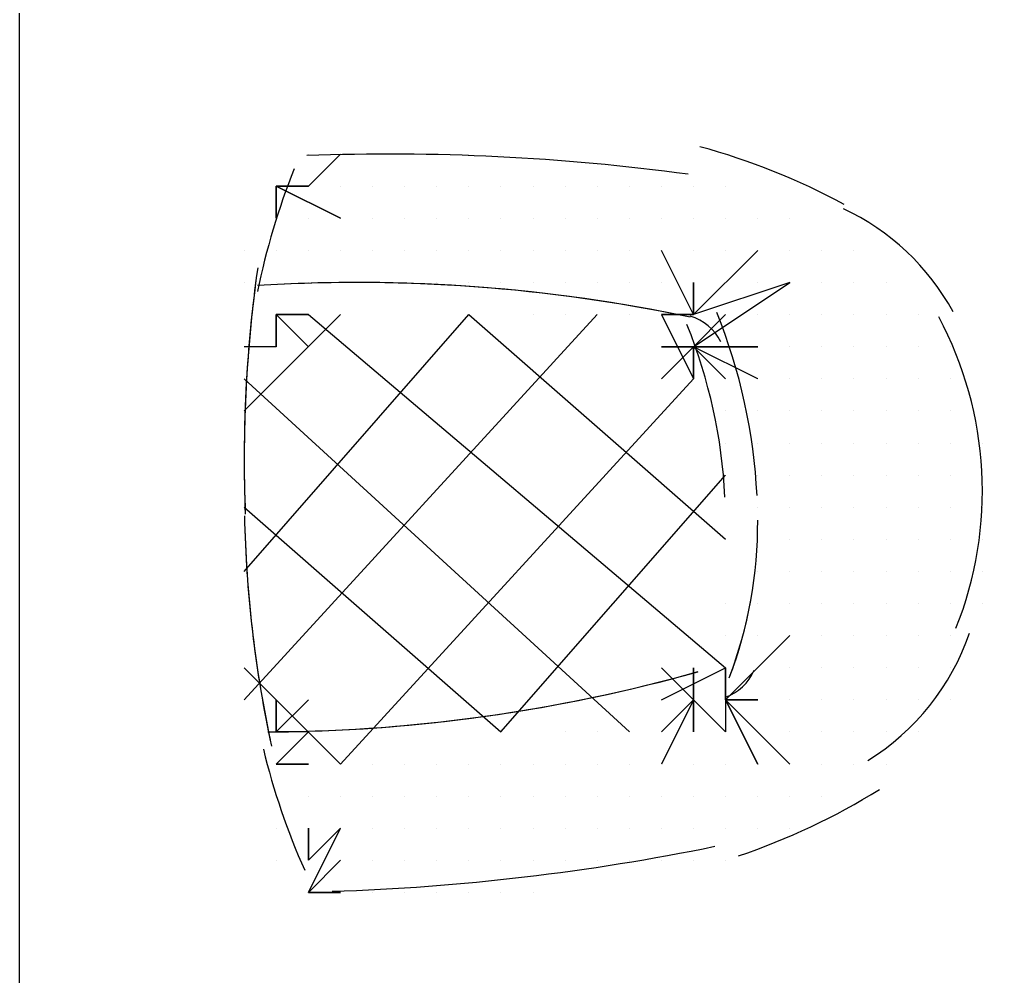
# Model space of a CAD drawing. Header units: millimetres. Extents: x 14 to 406, y 10 to 287.
# Drawn here: x 331.033 to 332.321, y 139.519 to 140.781 of the extents above; entities that cross this region are included whole.
import ezdxf

# ---------------------------------------------------------------- set-up
doc = ezdxf.new("R2010")
doc.units = ezdxf.units.MM
doc.header["$MEASUREMENT"] = 0
doc.layers.get('0').update_dxf_attribs({"linetype": 'CONTINUOUS'})

msp = doc.modelspace()

# ---------------------------------------------------------------- linework, layer by layer
at = {"color": 0, "linetype": 'Continuous', "lineweight": 25, "true_color": 0x000007}
for p, q in [((331.0325, 139.2484), (331.0325, 142.0424)), ((331.4135, 140.6031), (331.4135, 140.6031)), ((331.4135, 140.6031), (331.4135, 140.6031)), ((331.4559, 140.6031), (331.4559, 140.6031)), ((331.4559, 140.6031), (331.4559, 140.6031)), ((331.4982, 140.6031), (331.4982, 140.6031)), ((331.4982, 140.6031), (331.4982, 140.6031)), ((331.5405, 140.6031), (331.5405, 140.6031)), ((331.5405, 140.6031), (331.5405, 140.6031)), ((331.5829, 140.6031), (331.5829, 140.6031)), ((331.5829, 140.6031), (331.5829, 140.6031)), ((331.6252, 140.6031), (331.6252, 140.6031)), ((331.6252, 140.6031), (331.6252, 140.6031)), ((331.6675, 140.6031), (331.6675, 140.6031)), ((331.3712, 140.5608), (331.3712, 140.5608)), ((331.3712, 140.5608), (331.3712, 140.5608)), ((331.3712, 140.5608), (331.3712, 140.5608)), ((331.4135, 140.5608), (331.4135, 140.5608)), ((331.4135, 140.5608), (331.4135, 140.5608)), ((331.4135, 140.5608), (331.4135, 140.5608)), ((331.4135, 140.5608), (331.4135, 140.5608)), ((331.4135, 140.5608), (331.4135, 140.5608)), ((331.4559, 140.5608), (331.4559, 140.5608)), ((331.4559, 140.5608), (331.4559, 140.5608)), ((331.4559, 140.5608), (331.4559, 140.5608)), ((331.4559, 140.5608), (331.4559, 140.5608)), ((331.4559, 140.5608), (331.4559, 140.5608)), ((331.4982, 140.5608), (331.4982, 140.5608)), ((331.4982, 140.5608), (331.4982, 140.5608)), ((331.4982, 140.5608), (331.4982, 140.5608)), ((331.4982, 140.5608), (331.4982, 140.5608)), ((331.5405, 140.5608), (331.5405, 140.5608)), ((331.5405, 140.5608), (331.5405, 140.5608)), ((331.5405, 140.5608), (331.5405, 140.5608)), ((331.5405, 140.5608), (331.5405, 140.5608)), ((331.5829, 140.5608), (331.5829, 140.5608)), ((331.5829, 140.5608), (331.5829, 140.5608)), ((331.5829, 140.5608), (331.5829, 140.5608)), ((331.5829, 140.5608), (331.5829, 140.5608)), ((331.6252, 140.5608), (331.6252, 140.5608)), ((331.6252, 140.5608), (331.6252, 140.5608)), ((331.6252, 140.5608), (331.6252, 140.5608)), ((331.6252, 140.5608), (331.6252, 140.5608)), ((331.6675, 140.5608), (331.6675, 140.5608)), ((331.6675, 140.5608), (331.6675, 140.5608)), ((331.6675, 140.5608), (331.6675, 140.5608)), ((331.6675, 140.5608), (331.6675, 140.5608)), ((331.7099, 140.5608), (331.7099, 140.5608)), ((331.7099, 140.5608), (331.7099, 140.5608)), ((331.7099, 140.5608), (331.7099, 140.5608)), ((331.7099, 140.5608), (331.7099, 140.5608)), ((331.7522, 140.5608), (331.7522, 140.5608)), ((331.7522, 140.5608), (331.7522, 140.5608)), ((331.7522, 140.5608), (331.7522, 140.5608)), ((331.7522, 140.5608), (331.7522, 140.5608)), ((331.7945, 140.5608), (331.7945, 140.5608)), ((331.7945, 140.5608), (331.7945, 140.5608)), ((331.7945, 140.5608), (331.7945, 140.5608)), ((331.7945, 140.5608), (331.7945, 140.5608)), ((331.8369, 140.5608), (331.8369, 140.5608)), ((331.8369, 140.5608), (331.8369, 140.5608)), ((331.8369, 140.5608), (331.8369, 140.5608)), ((331.8369, 140.5608), (331.8369, 140.5608)), ((331.8792, 140.5608), (331.8792, 140.5608)), ((331.8792, 140.5608), (331.8792, 140.5608)), ((331.8792, 140.5608), (331.8792, 140.5608)), ((331.8792, 140.5608), (331.8792, 140.5608)), ((331.9215, 140.5608), (331.9215, 140.5608)), ((331.9215, 140.5608), (331.9215, 140.5608)), ((331.9215, 140.5608), (331.9215, 140.5608)), ((331.9215, 140.5608), (331.9215, 140.5608)), ((331.9639, 140.5608), (331.9639, 140.5608)), ((331.9639, 140.5608), (331.9639, 140.5608)), ((331.3712, 140.5184), (331.3712, 140.5184)), ((331.3712, 140.5184), (331.3712, 140.5184)), ((331.3712, 140.5184), (331.3712, 140.5184)), ((331.3712, 140.5184), (331.3712, 140.5184)), ((331.4135, 140.5184), (331.4135, 140.5184)), ((331.4135, 140.5184), (331.4135, 140.5184)), ((331.4135, 140.5184), (331.4135, 140.5184)), ((331.4135, 140.5184), (331.4135, 140.5184)), ((331.4559, 140.5184), (331.4559, 140.5184)), ((331.4559, 140.5184), (331.4559, 140.5184)), ((331.4559, 140.5184), (331.4559, 140.5184)), ((331.4982, 140.5184), (331.4982, 140.5184)), ((331.4982, 140.5184), (331.4982, 140.5184)), ((331.4982, 140.5184), (331.4982, 140.5184)), ((331.4982, 140.5184), (331.4982, 140.5184)), ((331.5405, 140.5184), (331.5405, 140.5184)), ((331.5405, 140.5184), (331.5405, 140.5184)), ((331.5405, 140.5184), (331.5405, 140.5184)), ((331.5405, 140.5184), (331.5405, 140.5184)), ((331.5829, 140.5184), (331.5829, 140.5184)), ((331.5829, 140.5184), (331.5829, 140.5184)), ((331.5829, 140.5184), (331.5829, 140.5184)), ((331.5829, 140.5184), (331.5829, 140.5184)), ((331.6252, 140.5184), (331.6252, 140.5184)), ((331.6252, 140.5184), (331.6252, 140.5184)), ((331.6252, 140.5184), (331.6252, 140.5184)), ((331.6252, 140.5184), (331.6252, 140.5184)), ((331.6675, 140.5184), (331.6675, 140.5184)), ((331.6675, 140.5184), (331.6675, 140.5184)), ((331.6675, 140.5184), (331.6675, 140.5184)), ((331.6675, 140.5184), (331.6675, 140.5184)), ((331.7099, 140.5184), (331.7099, 140.5184)), ((331.7099, 140.5184), (331.7099, 140.5184)), ((331.7099, 140.5184), (331.7099, 140.5184)), ((331.7099, 140.5184), (331.7099, 140.5184)), ((331.7522, 140.5184), (331.7522, 140.5184)), ((331.7522, 140.5184), (331.7522, 140.5184)), ((331.7522, 140.5184), (331.7522, 140.5184)), ((331.7522, 140.5184), (331.7522, 140.5184)), ((331.7945, 140.5184), (331.7945, 140.5184)), ((331.7945, 140.5184), (331.7945, 140.5184)), ((331.7945, 140.5184), (331.7945, 140.5184)), ((331.8369, 140.5184), (331.8369, 140.5184)), ((331.8369, 140.5184), (331.8369, 140.5184)), ((331.8369, 140.5184), (331.8369, 140.5184)), ((331.8369, 140.5184), (331.8369, 140.5184)), ((331.8792, 140.5184), (331.8792, 140.5184)), ((331.8792, 140.5184), (331.8792, 140.5184)), ((331.8792, 140.5184), (331.8792, 140.5184)), ((331.8792, 140.5184), (331.8792, 140.5184)), ((331.9215, 140.5184), (331.9215, 140.5184)), ((331.9215, 140.5184), (331.9215, 140.5184)), ((331.9215, 140.5184), (331.9215, 140.5184)), ((331.9215, 140.5184), (331.9215, 140.5184)), ((331.9639, 140.5184), (331.9639, 140.5184)), ((331.9639, 140.5184), (331.9639, 140.5184)), ((331.9639, 140.5184), (331.9639, 140.5184)), ((332.0062, 140.5184), (332.0062, 140.5184)), ((332.0062, 140.5184), (332.0062, 140.5184)), ((332.0062, 140.5184), (332.0062, 140.5184)), ((332.0062, 140.5184), (332.0062, 140.5184)), ((332.0485, 140.5184), (332.0485, 140.5184)), ((332.0485, 140.5184), (332.0485, 140.5184)), ((332.0485, 140.5184), (332.0485, 140.5184)), ((331.3289, 140.4761), (331.3289, 140.4761)), ((331.3712, 140.4761), (331.3712, 140.4761)), ((331.3712, 140.4761), (331.3712, 140.4761)), ((331.3712, 140.4761), (331.3712, 140.4761)), ((331.3712, 140.4761), (331.3712, 140.4761)), ((331.4135, 140.4761), (331.4135, 140.4761)), ((331.4135, 140.4761), (331.4135, 140.4761)), ((331.4135, 140.4761), (331.4135, 140.4761)), ((331.4135, 140.4761), (331.4135, 140.4761)), ((331.4559, 140.4761), (331.4559, 140.4761)), ((331.4559, 140.4761), (331.4559, 140.4761)), ((331.4559, 140.4761), (331.4559, 140.4761)), ((331.4982, 140.4761), (331.4982, 140.4761)), ((331.4982, 140.4761), (331.4982, 140.4761)), ((331.4982, 140.4761), (331.4982, 140.4761)), ((331.4982, 140.4761), (331.4982, 140.4761)), ((331.5405, 140.4761), (331.5405, 140.4761)), ((331.5405, 140.4761), (331.5405, 140.4761)), ((331.5405, 140.4761), (331.5405, 140.4761)), ((331.5405, 140.4761), (331.5405, 140.4761)), ((331.5829, 140.4761), (331.5829, 140.4761)), ((331.5829, 140.4761), (331.5829, 140.4761)), ((331.5829, 140.4761), (331.5829, 140.4761)), ((331.5829, 140.4761), (331.5829, 140.4761)), ((331.6252, 140.4761), (331.6252, 140.4761)), ((331.6252, 140.4761), (331.6252, 140.4761)), ((331.6252, 140.4761), (331.6252, 140.4761)), ((331.6252, 140.4761), (331.6252, 140.4761)), ((331.6675, 140.4761), (331.6675, 140.4761)), ((331.6675, 140.4761), (331.6675, 140.4761)), ((331.6675, 140.4761), (331.6675, 140.4761)), ((331.6675, 140.4761), (331.6675, 140.4761)), ((331.7099, 140.4761), (331.7099, 140.4761)), ((331.7099, 140.4761), (331.7099, 140.4761)), ((331.7099, 140.4761), (331.7099, 140.4761)), ((331.7099, 140.4761), (331.7099, 140.4761)), ((331.7522, 140.4761), (331.7522, 140.4761)), ((331.7522, 140.4761), (331.7522, 140.4761)), ((331.7522, 140.4761), (331.7522, 140.4761)), ((331.7522, 140.4761), (331.7522, 140.4761)), ((331.7945, 140.4761), (331.7945, 140.4761)), ((331.7945, 140.4761), (331.7945, 140.4761)), ((331.7945, 140.4761), (331.7945, 140.4761)), ((331.7945, 140.4761), (331.7945, 140.4761)), ((331.8369, 140.4761), (331.8369, 140.4761)), ((331.8369, 140.4761), (331.8369, 140.4761)), ((331.8369, 140.4761), (331.8369, 140.4761)), ((331.8369, 140.4761), (331.8369, 140.4761)), ((331.8792, 140.4761), (331.8792, 140.4761)), ((331.8792, 140.4761), (331.8792, 140.4761)), ((331.8792, 140.4761), (331.8792, 140.4761)), ((331.8792, 140.4761), (331.8792, 140.4761)), ((331.9215, 140.4761), (331.9215, 140.4761)), ((331.9215, 140.4761), (331.9215, 140.4761)), ((331.9215, 140.4761), (331.9215, 140.4761)), ((331.9215, 140.4761), (331.9215, 140.4761)), ((331.9215, 140.4761), (331.9215, 140.4761)), ((331.9639, 140.4761), (331.9639, 140.4761)), ((331.9639, 140.4761), (331.9639, 140.4761)), ((331.9639, 140.4761), (331.9639, 140.4761)), ((331.9639, 140.4761), (331.9639, 140.4761)), ((332.0062, 140.4761), (332.0062, 140.4761)), ((332.0062, 140.4761), (332.0062, 140.4761)), ((332.0062, 140.4761), (332.0062, 140.4761)), ((332.0062, 140.4761), (332.0062, 140.4761)), ((332.0485, 140.4761), (332.0485, 140.4761)), ((332.0485, 140.4761), (332.0485, 140.4761)), ((332.0485, 140.4761), (332.0485, 140.4761)), ((332.0485, 140.4761), (332.0485, 140.4761)), ((332.0909, 140.4761), (332.0909, 140.4761)), ((332.0909, 140.4761), (332.0909, 140.4761)), ((332.0909, 140.4761), (332.0909, 140.4761)), ((332.0909, 140.4761), (332.0909, 140.4761)), ((332.1332, 140.4761), (332.1332, 140.4761)), ((332.1332, 140.4761), (332.1332, 140.4761)), ((332.1332, 140.4761), (332.1332, 140.4761)), ((332.1332, 140.4761), (332.1332, 140.4761)), ((331.3289, 140.4338), (331.3289, 140.4338)), ((331.3289, 140.4338), (331.3289, 140.4338)), ((331.3712, 140.4338), (331.3712, 140.4338)), ((331.3712, 140.4338), (331.3712, 140.4338)), ((331.3712, 140.4338), (331.3712, 140.4338)), ((331.3712, 140.4338), (331.3712, 140.4338)), ((331.4135, 140.4338), (331.4135, 140.4338)), ((331.4135, 140.4338), (331.4135, 140.4338)), ((331.4135, 140.4338), (331.4135, 140.4338)), ((331.4559, 140.4338), (331.4559, 140.4338)), ((331.4559, 140.4338), (331.4559, 140.4338)), ((331.4559, 140.4338), (331.4559, 140.4338)), ((331.4559, 140.4338), (331.4559, 140.4338)), ((331.4982, 140.4338), (331.4982, 140.4338)), ((331.4982, 140.4338), (331.4982, 140.4338)), ((331.4982, 140.4338), (331.4982, 140.4338)), ((331.4982, 140.4338), (331.4982, 140.4338)), ((331.5405, 140.4338), (331.5405, 140.4338)), ((331.5405, 140.4338), (331.5405, 140.4338)), ((331.5405, 140.4338), (331.5405, 140.4338)), ((331.5405, 140.4338), (331.5405, 140.4338)), ((331.5829, 140.4338), (331.5829, 140.4338)), ((331.5829, 140.4338), (331.5829, 140.4338)), ((331.5829, 140.4338), (331.5829, 140.4338)), ((331.6252, 140.4338), (331.6252, 140.4338)), ((331.6252, 140.4338), (331.6252, 140.4338)), ((331.6252, 140.4338), (331.6252, 140.4338)), ((331.6252, 140.4338), (331.6252, 140.4338)), ((331.6675, 140.4338), (331.6675, 140.4338)), ((331.6675, 140.4338), (331.6675, 140.4338)), ((331.6675, 140.4338), (331.6675, 140.4338)), ((331.6675, 140.4338), (331.6675, 140.4338)), ((331.7099, 140.4338), (331.7099, 140.4338)), ((331.7099, 140.4338), (331.7099, 140.4338)), ((331.7099, 140.4338), (331.7099, 140.4338)), ((331.7099, 140.4338), (331.7099, 140.4338)), ((331.7522, 140.4338), (331.7522, 140.4338)), ((331.7522, 140.4338), (331.7522, 140.4338)), ((331.7522, 140.4338), (331.7522, 140.4338)), ((331.7945, 140.4338), (331.7945, 140.4338)), ((331.7945, 140.4338), (331.7945, 140.4338)), ((331.7945, 140.4338), (331.7945, 140.4338)), ((331.7945, 140.4338), (331.7945, 140.4338)), ((331.8369, 140.4338), (331.8369, 140.4338)), ((331.8369, 140.4338), (331.8369, 140.4338)), ((331.8369, 140.4338), (331.8369, 140.4338)), ((331.8369, 140.4338), (331.8369, 140.4338)), ((331.8792, 140.4338), (331.8792, 140.4338)), ((331.8792, 140.4338), (331.8792, 140.4338)), ((331.8792, 140.4338), (331.8792, 140.4338)), ((331.8792, 140.4338), (331.8792, 140.4338)), ((331.9215, 140.4338), (331.9215, 140.4338)), ((331.9215, 140.4338), (331.9215, 140.4338)), ((331.9215, 140.4338), (331.9215, 140.4338)), ((331.9639, 140.4338), (331.9639, 140.4338)), ((331.9639, 140.4338), (331.9639, 140.4338)), ((331.9639, 140.4338), (331.9639, 140.4338)), ((331.9639, 140.4338), (331.9639, 140.4338)), ((332.0062, 140.4338), (332.0062, 140.4338)), ((332.0062, 140.4338), (332.0062, 140.4338)), ((332.0062, 140.4338), (332.0062, 140.4338)), ((332.0062, 140.4338), (332.0062, 140.4338)), ((332.0485, 140.4338), (332.0485, 140.4338)), ((332.0485, 140.4338), (332.0485, 140.4338)), ((332.0485, 140.4338), (332.0485, 140.4338)), ((332.0485, 140.4338), (332.0485, 140.4338)), ((332.0909, 140.4338), (332.0909, 140.4338)), ((332.0909, 140.4338), (332.0909, 140.4338)), ((332.0909, 140.4338), (332.0909, 140.4338)), ((332.1332, 140.4338), (332.1332, 140.4338)), ((332.1332, 140.4338), (332.1332, 140.4338)), ((332.1332, 140.4338), (332.1332, 140.4338)), ((332.1332, 140.4338), (332.1332, 140.4338)), ((332.1755, 140.4338), (332.1755, 140.4338)), ((332.1755, 140.4338), (332.1755, 140.4338)), ((332.1755, 140.4338), (332.1755, 140.4338)), ((332.1755, 140.4338), (332.1755, 140.4338)), ((331.3289, 140.2644), (331.4559, 140.3914)), ((331.3289, 140.0528), (331.6252, 140.3914)), ((331.3289, 139.8834), (331.7945, 140.3914)), ((331.4135, 140.3914), (331.9639, 139.9258)), ((331.6252, 140.3914), (331.9639, 140.0951)), ((331.7099, 140.3914), (331.7099, 140.3914)), ((331.7099, 140.3914), (331.7099, 140.3914)), ((331.7099, 140.3914), (331.7099, 140.3914)), ((331.7522, 140.3914), (331.7522, 140.3914)), ((331.7522, 140.3914), (331.7522, 140.3914)), ((331.7522, 140.3914), (331.7522, 140.3914)), ((331.7945, 140.3914), (331.7945, 140.3914)), ((331.7945, 140.3914), (331.7945, 140.3914)), ((331.7945, 140.3914), (331.7945, 140.3914)), ((331.7945, 140.3914), (331.7945, 140.3914)), ((331.8369, 140.3914), (331.8369, 140.3914)), ((331.8369, 140.3914), (331.8369, 140.3914)), ((331.8369, 140.3914), (331.8369, 140.3914)), ((331.8369, 140.3914), (331.8369, 140.3914)), ((331.8792, 140.3914), (331.8792, 140.3914)), ((331.8792, 140.3914), (331.8792, 140.3914)), ((331.8792, 140.3914), (331.8792, 140.3914)), ((331.8792, 140.3914), (331.8792, 140.3914)), ((331.8792, 140.3914), (331.9215, 140.3068)), ((331.9215, 140.3914), (331.9215, 140.3914)), ((331.9215, 140.3914), (331.9215, 140.3914)), ((331.9215, 140.3914), (331.9215, 140.3914)), ((331.9639, 140.3914), (331.9639, 140.3914)), ((331.9639, 140.3914), (331.9639, 140.3914)), ((331.9639, 140.3914), (331.9639, 140.3914)), ((331.9639, 140.3914), (331.9639, 140.3914)), ((332.0062, 140.3914), (332.0062, 140.3914)), ((332.0062, 140.3914), (332.0062, 140.3914)), ((332.0062, 140.3914), (332.0062, 140.3914)), ((332.0062, 140.3914), (332.0062, 140.3914)), ((332.0485, 140.3914), (332.0485, 140.3914)), ((332.0485, 140.3914), (332.0485, 140.3914)), ((332.0485, 140.3914), (332.0485, 140.3914)), ((332.0485, 140.3914), (332.0485, 140.3914)), ((332.0909, 140.3914), (332.0909, 140.3914)), ((332.0909, 140.3914), (332.0909, 140.3914)), ((332.0909, 140.3914), (332.0909, 140.3914)), ((332.0909, 140.3914), (332.0909, 140.3914)), ((332.1332, 140.3914), (332.1332, 140.3914)), ((332.1332, 140.3914), (332.1332, 140.3914)), ((332.1332, 140.3914), (332.1332, 140.3914)), ((332.1332, 140.3914), (332.1332, 140.3914)), ((332.1755, 140.3914), (332.1755, 140.3914)), ((332.1755, 140.3914), (332.1755, 140.3914)), ((332.1755, 140.3914), (332.1755, 140.3914)), ((332.1755, 140.3914), (332.1755, 140.3914)), ((332.2179, 140.3914), (332.2179, 140.3914)), ((332.2179, 140.3914), (332.2179, 140.3914)), ((332.2179, 140.3914), (332.2179, 140.3914)), ((331.9215, 140.3491), (331.9215, 140.3491)), ((331.9639, 140.3491), (331.9639, 140.3491)), ((331.9639, 140.3491), (331.9639, 140.3491)), ((331.9639, 140.3491), (331.9639, 140.3491)), ((331.9639, 140.3491), (331.9639, 140.3491)), ((332.0062, 140.3491), (332.0062, 140.3491)), ((332.0062, 140.3491), (332.0062, 140.3491)), ((332.0062, 140.3491), (332.0062, 140.3491)), ((332.0062, 140.3491), (332.0062, 140.3491)), ((332.0485, 140.3491), (332.0485, 140.3491)), ((332.0485, 140.3491), (332.0485, 140.3491)), ((332.0485, 140.3491), (332.0485, 140.3491)), ((332.0909, 140.3491), (332.0909, 140.3491)), ((332.0909, 140.3491), (332.0909, 140.3491)), ((332.0909, 140.3491), (332.0909, 140.3491)), ((332.0909, 140.3491), (332.0909, 140.3491)), ((332.1332, 140.3491), (332.1332, 140.3491)), ((332.1332, 140.3491), (332.1332, 140.3491)), ((332.1332, 140.3491), (332.1332, 140.3491)), ((332.1332, 140.3491), (332.1332, 140.3491)), ((332.1755, 140.3491), (332.1755, 140.3491)), ((332.1755, 140.3491), (332.1755, 140.3491)), ((332.1755, 140.3491), (332.1755, 140.3491)), ((332.1755, 140.3491), (332.1755, 140.3491)), ((332.2179, 140.3491), (332.2179, 140.3491)), ((332.2179, 140.3491), (332.2179, 140.3491)), ((332.2179, 140.3491), (332.2179, 140.3491)), ((332.2602, 140.3491), (332.2602, 140.3491)), ((332.2602, 140.3491), (332.2602, 140.3491)), ((331.3289, 140.3068), (331.8369, 139.8411)), ((331.4559, 139.7988), (331.9215, 140.3068)), ((331.8792, 140.3068), (331.8792, 140.3068)), ((331.9639, 140.3068), (331.9639, 140.3068)), ((331.9639, 140.3068), (331.9639, 140.3068)), ((331.9639, 140.3068), (331.9639, 140.3068)), ((331.9639, 140.3068), (331.9639, 140.3068)), ((332.0062, 140.3068), (332.0062, 140.3068)), ((332.0062, 140.3068), (332.0062, 140.3068)), ((332.0062, 140.3068), (332.0062, 140.3068)), ((332.0062, 140.3068), (332.0062, 140.3068)), ((332.0485, 140.3068), (332.0485, 140.3068)), ((332.0485, 140.3068), (332.0485, 140.3068)), ((332.0485, 140.3068), (332.0485, 140.3068)), ((332.0909, 140.3068), (332.0909, 140.3068)), ((332.0909, 140.3068), (332.0909, 140.3068)), ((332.0909, 140.3068), (332.0909, 140.3068)), ((332.0909, 140.3068), (332.0909, 140.3068)), ((332.1332, 140.3068), (332.1332, 140.3068)), ((332.1332, 140.3068), (332.1332, 140.3068)), ((332.1332, 140.3068), (332.1332, 140.3068)), ((332.1332, 140.3068), (332.1332, 140.3068)), ((332.1755, 140.3068), (332.1755, 140.3068)), ((332.1755, 140.3068), (332.1755, 140.3068)), ((332.1755, 140.3068), (332.1755, 140.3068)), ((332.1755, 140.3068), (332.1755, 140.3068)), ((332.2179, 140.3068), (332.2179, 140.3068)), ((332.2179, 140.3068), (332.2179, 140.3068)), ((332.2179, 140.3068), (332.2179, 140.3068)), ((332.2602, 140.3068), (332.2602, 140.3068)), ((332.2602, 140.3068), (332.2602, 140.3068)), ((332.2602, 140.3068), (332.2602, 140.3068)), ((331.9639, 140.2644), (331.9639, 140.2644)), ((331.9639, 140.2644), (331.9639, 140.2644)), ((331.9639, 140.2644), (331.9639, 140.2644)), ((332.0062, 140.2644), (332.0062, 140.2644)), ((332.0062, 140.2644), (332.0062, 140.2644)), ((332.0062, 140.2644), (332.0062, 140.2644)), ((332.0062, 140.2644), (332.0062, 140.2644)), ((332.0485, 140.2644), (332.0485, 140.2644)), ((332.0485, 140.2644), (332.0485, 140.2644)), ((332.0485, 140.2644), (332.0485, 140.2644)), ((332.0485, 140.2644), (332.0485, 140.2644)), ((332.0909, 140.2644), (332.0909, 140.2644)), ((332.0909, 140.2644), (332.0909, 140.2644)), ((332.0909, 140.2644), (332.0909, 140.2644)), ((332.0909, 140.2644), (332.0909, 140.2644)), ((332.1332, 140.2644), (332.1332, 140.2644)), ((332.1332, 140.2644), (332.1332, 140.2644)), ((332.1332, 140.2644), (332.1332, 140.2644)), ((332.1332, 140.2644), (332.1332, 140.2644)), ((332.1332, 140.2644), (332.1332, 140.2644)), ((332.1755, 140.2644), (332.1755, 140.2644)), ((332.1755, 140.2644), (332.1755, 140.2644)), ((332.1755, 140.2644), (332.1755, 140.2644)), ((332.1755, 140.2644), (332.1755, 140.2644)), ((332.2179, 140.2644), (332.2179, 140.2644)), ((332.2179, 140.2644), (332.2179, 140.2644)), ((332.2179, 140.2644), (332.2179, 140.2644)), ((332.2179, 140.2644), (332.2179, 140.2644)), ((332.2602, 140.2644), (332.2602, 140.2644)), ((332.2602, 140.2644), (332.2602, 140.2644)), ((332.2602, 140.2644), (332.2602, 140.2644)), ((332.2602, 140.2644), (332.2602, 140.2644)), ((331.9639, 140.2221), (331.9639, 140.2221)), ((331.9639, 140.2221), (331.9639, 140.2221)), ((332.0062, 140.2221), (332.0062, 140.2221)), ((332.0062, 140.2221), (332.0062, 140.2221)), ((332.0062, 140.2221), (332.0062, 140.2221)), ((332.0485, 140.2221), (332.0485, 140.2221)), ((332.0485, 140.2221), (332.0485, 140.2221)), ((332.0485, 140.2221), (332.0485, 140.2221)), ((332.0485, 140.2221), (332.0485, 140.2221)), ((332.0909, 140.2221), (332.0909, 140.2221)), ((332.0909, 140.2221), (332.0909, 140.2221)), ((332.0909, 140.2221), (332.0909, 140.2221)), ((332.0909, 140.2221), (332.0909, 140.2221)), ((332.1332, 140.2221), (332.1332, 140.2221)), ((332.1332, 140.2221), (332.1332, 140.2221)), ((332.1332, 140.2221), (332.1332, 140.2221)), ((332.1332, 140.2221), (332.1332, 140.2221)), ((332.1755, 140.2221), (332.1755, 140.2221)), ((332.1755, 140.2221), (332.1755, 140.2221)), ((332.1755, 140.2221), (332.1755, 140.2221)), ((332.2179, 140.2221), (332.2179, 140.2221)), ((332.2179, 140.2221), (332.2179, 140.2221)), ((332.2179, 140.2221), (332.2179, 140.2221)), ((332.2179, 140.2221), (332.2179, 140.2221)), ((332.2602, 140.2221), (332.2602, 140.2221)), ((332.2602, 140.2221), (332.2602, 140.2221)), ((332.2602, 140.2221), (332.2602, 140.2221)), ((332.2602, 140.2221), (332.2602, 140.2221)), ((332.3025, 140.2221), (332.3025, 140.2221)), ((331.6675, 139.8411), (331.9639, 140.1798)), ((331.9639, 140.1798), (331.9639, 140.1798)), ((332.0062, 140.1798), (332.0062, 140.1798)), ((332.0062, 140.1798), (332.0062, 140.1798)), ((332.0062, 140.1798), (332.0062, 140.1798)), ((332.0062, 140.1798), (332.0062, 140.1798)), ((332.0485, 140.1798), (332.0485, 140.1798)), ((332.0485, 140.1798), (332.0485, 140.1798)), ((332.0485, 140.1798), (332.0485, 140.1798)), ((332.0485, 140.1798), (332.0485, 140.1798)), ((332.0485, 140.1798), (332.0485, 140.1798)), ((332.0909, 140.1798), (332.0909, 140.1798)), ((332.0909, 140.1798), (332.0909, 140.1798)), ((332.0909, 140.1798), (332.0909, 140.1798)), ((332.0909, 140.1798), (332.0909, 140.1798)), ((332.1332, 140.1798), (332.1332, 140.1798)), ((332.1332, 140.1798), (332.1332, 140.1798)), ((332.1332, 140.1798), (332.1332, 140.1798)), ((332.1332, 140.1798), (332.1332, 140.1798)), ((332.1755, 140.1798), (332.1755, 140.1798)), ((332.1755, 140.1798), (332.1755, 140.1798)), ((332.1755, 140.1798), (332.1755, 140.1798)), ((332.1755, 140.1798), (332.1755, 140.1798)), ((332.2179, 140.1798), (332.2179, 140.1798)), ((332.2179, 140.1798), (332.2179, 140.1798)), ((332.2179, 140.1798), (332.2179, 140.1798)), ((332.2179, 140.1798), (332.2179, 140.1798)), ((332.2602, 140.1798), (332.2602, 140.1798)), ((332.2602, 140.1798), (332.2602, 140.1798)), ((332.2602, 140.1798), (332.2602, 140.1798)), ((332.2602, 140.1798), (332.2602, 140.1798)), ((332.3025, 140.1798), (332.3025, 140.1798)), ((332.3025, 140.1798), (332.3025, 140.1798)), ((331.3289, 140.1374), (331.6675, 139.8411)), ((332.0062, 140.1374), (332.0062, 140.1374)), ((332.0062, 140.1374), (332.0062, 140.1374)), ((332.0062, 140.1374), (332.0062, 140.1374)), ((332.0062, 140.1374), (332.0062, 140.1374)), ((332.0485, 140.1374), (332.0485, 140.1374)), ((332.0485, 140.1374), (332.0485, 140.1374)), ((332.0485, 140.1374), (332.0485, 140.1374)), ((332.0485, 140.1374), (332.0485, 140.1374)), ((332.0909, 140.1374), (332.0909, 140.1374)), ((332.0909, 140.1374), (332.0909, 140.1374)), ((332.0909, 140.1374), (332.0909, 140.1374)), ((332.0909, 140.1374), (332.0909, 140.1374)), ((332.1332, 140.1374), (332.1332, 140.1374)), ((332.1332, 140.1374), (332.1332, 140.1374)), ((332.1332, 140.1374), (332.1332, 140.1374)), ((332.1755, 140.1374), (332.1755, 140.1374)), ((332.1755, 140.1374), (332.1755, 140.1374)), ((332.1755, 140.1374), (332.1755, 140.1374)), ((332.1755, 140.1374), (332.1755, 140.1374)), ((332.2179, 140.1374), (332.2179, 140.1374)), ((332.2179, 140.1374), (332.2179, 140.1374)), ((332.2179, 140.1374), (332.2179, 140.1374)), ((332.2179, 140.1374), (332.2179, 140.1374)), ((332.2602, 140.1374), (332.2602, 140.1374)), ((332.2602, 140.1374), (332.2602, 140.1374)), ((332.2602, 140.1374), (332.2602, 140.1374)), ((332.2602, 140.1374), (332.2602, 140.1374)), ((332.3025, 140.1374), (332.3025, 140.1374)), ((332.0062, 140.0951), (332.0062, 140.0951)), ((332.0062, 140.0951), (332.0062, 140.0951)), ((332.0062, 140.0951), (332.0062, 140.0951)), ((332.0062, 140.0951), (332.0062, 140.0951)), ((332.0485, 140.0951), (332.0485, 140.0951)), ((332.0485, 140.0951), (332.0485, 140.0951)), ((332.0485, 140.0951), (332.0485, 140.0951)), ((332.0485, 140.0951), (332.0485, 140.0951)), ((332.0909, 140.0951), (332.0909, 140.0951)), ((332.0909, 140.0951), (332.0909, 140.0951)), ((332.0909, 140.0951), (332.0909, 140.0951)), ((332.0909, 140.0951), (332.0909, 140.0951)), ((332.1332, 140.0951), (332.1332, 140.0951)), ((332.1332, 140.0951), (332.1332, 140.0951)), ((332.1332, 140.0951), (332.1332, 140.0951)), ((332.1332, 140.0951), (332.1332, 140.0951)), ((332.1755, 140.0951), (332.1755, 140.0951)), ((332.1755, 140.0951), (332.1755, 140.0951)), ((332.1755, 140.0951), (332.1755, 140.0951)), ((332.1755, 140.0951), (332.1755, 140.0951)), ((332.2179, 140.0951), (332.2179, 140.0951)), ((332.2179, 140.0951), (332.2179, 140.0951)), ((332.2179, 140.0951), (332.2179, 140.0951)), ((332.2179, 140.0951), (332.2179, 140.0951)), ((332.2179, 140.0951), (332.2179, 140.0951)), ((332.2602, 140.0951), (332.2602, 140.0951)), ((332.2602, 140.0951), (332.2602, 140.0951)), ((332.2602, 140.0951), (332.2602, 140.0951)), ((332.2602, 140.0951), (332.2602, 140.0951)), ((332.3025, 140.0951), (332.3025, 140.0951)), ((332.3025, 140.0951), (332.3025, 140.0951)), ((332.0062, 140.0528), (332.0062, 140.0528)), ((332.0062, 140.0528), (332.0062, 140.0528)), ((332.0062, 140.0528), (332.0062, 140.0528)), ((332.0062, 140.0528), (332.0062, 140.0528)), ((332.0485, 140.0528), (332.0485, 140.0528)), ((332.0485, 140.0528), (332.0485, 140.0528)), ((332.0485, 140.0528), (332.0485, 140.0528)), ((332.0485, 140.0528), (332.0485, 140.0528)), ((332.0909, 140.0528), (332.0909, 140.0528)), ((332.0909, 140.0528), (332.0909, 140.0528)), ((332.0909, 140.0528), (332.0909, 140.0528)), ((332.1332, 140.0528), (332.1332, 140.0528)), ((332.1332, 140.0528), (332.1332, 140.0528)), ((332.1332, 140.0528), (332.1332, 140.0528)), ((332.1332, 140.0528), (332.1332, 140.0528)), ((332.1755, 140.0528), (332.1755, 140.0528)), ((332.1755, 140.0528), (332.1755, 140.0528)), ((332.1755, 140.0528), (332.1755, 140.0528)), ((332.1755, 140.0528), (332.1755, 140.0528)), ((332.2179, 140.0528), (332.2179, 140.0528)), ((332.2179, 140.0528), (332.2179, 140.0528)), ((332.2179, 140.0528), (332.2179, 140.0528)), ((332.2179, 140.0528), (332.2179, 140.0528)), ((332.2602, 140.0528), (332.2602, 140.0528)), ((332.2602, 140.0528), (332.2602, 140.0528)), ((332.2602, 140.0528), (332.2602, 140.0528)), ((332.3025, 140.0528), (332.3025, 140.0528)), ((332.3025, 140.0528), (332.3025, 140.0528)), ((331.9639, 140.0104), (331.9639, 140.0104)), ((332.0062, 140.0104), (332.0062, 140.0104)), ((332.0062, 140.0104), (332.0062, 140.0104)), ((332.0062, 140.0104), (332.0062, 140.0104)), ((332.0062, 140.0104), (332.0062, 140.0104)), ((332.0062, 140.0104), (332.0062, 140.0104)), ((332.0485, 140.0104), (332.0485, 140.0104)), ((332.0485, 140.0104), (332.0485, 140.0104)), ((332.0485, 140.0104), (332.0485, 140.0104)), ((332.0485, 140.0104), (332.0485, 140.0104)), ((332.0909, 140.0104), (332.0909, 140.0104)), ((332.0909, 140.0104), (332.0909, 140.0104)), ((332.0909, 140.0104), (332.0909, 140.0104)), ((332.1332, 140.0104), (332.1332, 140.0104)), ((332.1332, 140.0104), (332.1332, 140.0104)), ((332.1332, 140.0104), (332.1332, 140.0104)), ((332.1332, 140.0104), (332.1332, 140.0104)), ((332.1755, 140.0104), (332.1755, 140.0104)), ((332.1755, 140.0104), (332.1755, 140.0104)), ((332.1755, 140.0104), (332.1755, 140.0104)), ((332.1755, 140.0104), (332.1755, 140.0104)), ((332.2179, 140.0104), (332.2179, 140.0104)), ((332.2179, 140.0104), (332.2179, 140.0104)), ((332.2179, 140.0104), (332.2179, 140.0104)), ((332.2179, 140.0104), (332.2179, 140.0104)), ((332.2602, 140.0104), (332.2602, 140.0104)), ((332.2602, 140.0104), (332.2602, 140.0104)), ((332.2602, 140.0104), (332.2602, 140.0104)), ((332.3025, 140.0104), (332.3025, 140.0104)), ((331.9639, 139.9681), (331.9639, 139.9681)), ((331.9639, 139.9681), (331.9639, 139.9681)), ((332.0062, 139.9681), (332.0062, 139.9681)), ((332.0062, 139.9681), (332.0062, 139.9681)), ((332.0062, 139.9681), (332.0062, 139.9681)), ((332.0062, 139.9681), (332.0062, 139.9681)), ((332.0485, 139.9681), (332.0485, 139.9681)), ((332.0485, 139.9681), (332.0485, 139.9681)), ((332.0485, 139.9681), (332.0485, 139.9681)), ((332.0909, 139.9681), (332.0909, 139.9681)), ((332.0909, 139.9681), (332.0909, 139.9681)), ((332.0909, 139.9681), (332.0909, 139.9681)), ((332.0909, 139.9681), (332.0909, 139.9681)), ((332.1332, 139.9681), (332.1332, 139.9681)), ((332.1332, 139.9681), (332.1332, 139.9681)), ((332.1332, 139.9681), (332.1332, 139.9681)), ((332.1332, 139.9681), (332.1332, 139.9681)), ((332.1755, 139.9681), (332.1755, 139.9681)), ((332.1755, 139.9681), (332.1755, 139.9681)), ((332.1755, 139.9681), (332.1755, 139.9681)), ((332.1755, 139.9681), (332.1755, 139.9681)), ((332.2179, 139.9681), (332.2179, 139.9681)), ((332.2179, 139.9681), (332.2179, 139.9681)), ((332.2179, 139.9681), (332.2179, 139.9681)), ((332.2602, 139.9681), (332.2602, 139.9681)), ((332.2602, 139.9681), (332.2602, 139.9681)), ((332.2602, 139.9681), (332.2602, 139.9681)), ((332.2602, 139.9681), (332.2602, 139.9681)), ((331.3289, 139.9258), (331.4559, 139.7988)), ((331.8792, 139.8834), (331.9639, 139.9258)), ((331.9215, 139.9258), (331.9215, 139.9258)), ((331.9639, 139.9258), (331.9639, 139.9258)), ((331.9639, 139.9258), (331.9639, 139.9258)), ((331.9639, 139.9258), (331.9639, 139.9258)), ((332.0062, 139.9258), (332.0062, 139.9258)), ((332.0062, 139.9258), (332.0062, 139.9258)), ((332.0062, 139.9258), (332.0062, 139.9258)), ((332.0062, 139.9258), (332.0062, 139.9258)), ((332.0485, 139.9258), (332.0485, 139.9258)), ((332.0485, 139.9258), (332.0485, 139.9258)), ((332.0485, 139.9258), (332.0485, 139.9258)), ((332.0909, 139.9258), (332.0909, 139.9258)), ((332.0909, 139.9258), (332.0909, 139.9258)), ((332.0909, 139.9258), (332.0909, 139.9258)), ((332.0909, 139.9258), (332.0909, 139.9258)), ((332.1332, 139.9258), (332.1332, 139.9258)), ((332.1332, 139.9258), (332.1332, 139.9258)), ((332.1332, 139.9258), (332.1332, 139.9258)), ((332.1332, 139.9258), (332.1332, 139.9258)), ((332.1755, 139.9258), (332.1755, 139.9258)), ((332.1755, 139.9258), (332.1755, 139.9258)), ((332.1755, 139.9258), (332.1755, 139.9258)), ((332.1755, 139.9258), (332.1755, 139.9258)), ((332.2179, 139.9258), (332.2179, 139.9258)), ((332.2179, 139.9258), (332.2179, 139.9258)), ((332.2179, 139.9258), (332.2179, 139.9258)), ((332.2602, 139.9258), (332.2602, 139.9258)), ((332.2602, 139.9258), (332.2602, 139.9258)), ((331.8792, 139.8834), (331.8792, 139.8834)), ((331.9215, 139.8834), (331.9215, 139.8834)), ((331.9215, 139.8834), (331.9215, 139.8834)), ((331.9215, 139.8834), (331.9215, 139.8834)), ((331.9215, 139.8834), (331.9215, 139.8834)), ((331.9639, 139.8834), (331.9639, 139.8834)), ((331.9639, 139.8834), (331.9639, 139.8834)), ((331.9639, 139.8834), (331.9639, 139.8834)), ((331.9639, 139.8834), (331.9639, 139.8834)), ((332.0062, 139.8834), (332.0062, 139.8834)), ((332.0062, 139.8834), (332.0062, 139.8834)), ((332.0062, 139.8834), (332.0062, 139.8834)), ((332.0062, 139.8834), (332.0062, 139.8834)), ((332.0485, 139.8834), (332.0485, 139.8834)), ((332.0485, 139.8834), (332.0485, 139.8834)), ((332.0485, 139.8834), (332.0485, 139.8834)), ((332.0485, 139.8834), (332.0485, 139.8834)), ((332.0909, 139.8834), (332.0909, 139.8834)), ((332.0909, 139.8834), (332.0909, 139.8834)), ((332.0909, 139.8834), (332.0909, 139.8834)), ((332.0909, 139.8834), (332.0909, 139.8834)), ((332.1332, 139.8834), (332.1332, 139.8834)), ((332.1332, 139.8834), (332.1332, 139.8834)), ((332.1332, 139.8834), (332.1332, 139.8834)), ((332.1332, 139.8834), (332.1332, 139.8834)), ((332.1755, 139.8834), (332.1755, 139.8834)), ((332.1755, 139.8834), (332.1755, 139.8834)), ((332.1755, 139.8834), (332.1755, 139.8834)), ((332.1755, 139.8834), (332.1755, 139.8834)), ((332.2179, 139.8834), (332.2179, 139.8834)), ((332.2179, 139.8834), (332.2179, 139.8834)), ((332.2179, 139.8834), (332.2179, 139.8834)), ((332.2179, 139.8834), (332.2179, 139.8834)), ((332.2602, 139.8834), (332.2602, 139.8834)), ((331.7522, 139.8411), (331.7522, 139.8411)), ((331.7522, 139.8411), (331.7522, 139.8411)), ((331.7522, 139.8411), (331.7522, 139.8411)), ((331.7945, 139.8411), (331.7945, 139.8411)), ((331.7945, 139.8411), (331.7945, 139.8411)), ((331.7945, 139.8411), (331.7945, 139.8411)), ((331.7945, 139.8411), (331.7945, 139.8411)), ((331.8369, 139.8411), (331.8369, 139.8411)), ((331.8369, 139.8411), (331.8369, 139.8411)), ((331.8369, 139.8411), (331.8369, 139.8411)), ((331.8792, 139.8411), (331.8792, 139.8411)), ((331.8792, 139.8411), (331.8792, 139.8411)), ((331.8792, 139.8411), (331.8792, 139.8411)), ((331.8792, 139.8411), (331.8792, 139.8411)), ((331.9215, 139.8411), (331.9215, 139.8411)), ((331.9215, 139.8411), (331.9215, 139.8411)), ((331.9215, 139.8411), (331.9215, 139.8411)), ((331.9215, 139.8411), (331.9215, 139.8411)), ((331.9639, 139.8411), (331.9639, 139.8411)), ((331.9639, 139.8411), (331.9639, 139.8411)), ((331.9639, 139.8411), (331.9639, 139.8411)), ((331.9639, 139.8411), (331.9639, 139.8411)), ((332.0062, 139.8411), (332.0062, 139.8411)), ((332.0062, 139.8411), (332.0062, 139.8411)), ((332.0062, 139.8411), (332.0062, 139.8411)), ((332.0485, 139.8411), (332.0485, 139.8411)), ((332.0485, 139.8411), (332.0485, 139.8411)), ((332.0485, 139.8411), (332.0485, 139.8411)), ((332.0485, 139.8411), (332.0485, 139.8411)), ((332.0909, 139.8411), (332.0909, 139.8411)), ((332.0909, 139.8411), (332.0909, 139.8411)), ((332.0909, 139.8411), (332.0909, 139.8411)), ((332.0909, 139.8411), (332.0909, 139.8411)), ((332.1332, 139.8411), (332.1332, 139.8411)), ((332.1332, 139.8411), (332.1332, 139.8411)), ((332.1332, 139.8411), (332.1332, 139.8411)), ((332.1332, 139.8411), (332.1332, 139.8411)), ((332.1755, 139.8411), (332.1755, 139.8411)), ((332.1755, 139.8411), (332.1755, 139.8411)), ((332.1755, 139.8411), (332.1755, 139.8411)), ((332.2179, 139.8411), (332.2179, 139.8411)), ((332.2179, 139.8411), (332.2179, 139.8411)), ((331.3712, 139.7988), (331.3712, 139.7988)), ((331.3712, 139.7988), (331.3712, 139.7988)), ((331.3712, 139.7988), (331.3712, 139.7988)), ((331.3712, 139.7988), (331.3712, 139.7988)), ((331.4135, 139.7988), (331.4135, 139.7988)), ((331.4135, 139.7988), (331.4135, 139.7988)), ((331.4135, 139.7988), (331.4135, 139.7988)), ((331.4135, 139.7988), (331.4135, 139.7988)), ((331.4559, 139.7988), (331.4559, 139.7988)), ((331.4559, 139.7988), (331.4559, 139.7988)), ((331.4559, 139.7988), (331.4559, 139.7988)), ((331.4982, 139.7988), (331.4982, 139.7988)), ((331.4982, 139.7988), (331.4982, 139.7988)), ((331.4982, 139.7988), (331.4982, 139.7988)), ((331.4982, 139.7988), (331.4982, 139.7988)), ((331.5405, 139.7988), (331.5405, 139.7988)), ((331.5405, 139.7988), (331.5405, 139.7988)), ((331.5405, 139.7988), (331.5405, 139.7988)), ((331.5405, 139.7988), (331.5405, 139.7988)), ((331.5829, 139.7988), (331.5829, 139.7988)), ((331.5829, 139.7988), (331.5829, 139.7988)), ((331.5829, 139.7988), (331.5829, 139.7988)), ((331.5829, 139.7988), (331.5829, 139.7988)), ((331.5829, 139.7988), (331.5829, 139.7988)), ((331.6252, 139.7988), (331.6252, 139.7988)), ((331.6252, 139.7988), (331.6252, 139.7988)), ((331.6252, 139.7988), (331.6252, 139.7988)), ((331.6252, 139.7988), (331.6252, 139.7988)), ((331.6675, 139.7988), (331.6675, 139.7988)), ((331.6675, 139.7988), (331.6675, 139.7988)), ((331.6675, 139.7988), (331.6675, 139.7988)), ((331.6675, 139.7988), (331.6675, 139.7988)), ((331.7099, 139.7988), (331.7099, 139.7988)), ((331.7099, 139.7988), (331.7099, 139.7988)), ((331.7099, 139.7988), (331.7099, 139.7988)), ((331.7099, 139.7988), (331.7099, 139.7988)), ((331.7522, 139.7988), (331.7522, 139.7988)), ((331.7522, 139.7988), (331.7522, 139.7988)), ((331.7522, 139.7988), (331.7522, 139.7988)), ((331.7522, 139.7988), (331.7522, 139.7988)), ((331.7945, 139.7988), (331.7945, 139.7988)), ((331.7945, 139.7988), (331.7945, 139.7988)), ((331.7945, 139.7988), (331.7945, 139.7988)), ((331.7945, 139.7988), (331.7945, 139.7988)), ((331.8369, 139.7988), (331.8369, 139.7988)), ((331.8369, 139.7988), (331.8369, 139.7988)), ((331.8369, 139.7988), (331.8369, 139.7988)), ((331.8369, 139.7988), (331.8369, 139.7988)), ((331.8792, 139.7988), (331.8792, 139.7988)), ((331.8792, 139.7988), (331.8792, 139.7988)), ((331.8792, 139.7988), (331.8792, 139.7988)), ((331.8792, 139.7988), (331.8792, 139.7988)), ((331.9215, 139.7988), (331.9215, 139.7988)), ((331.9215, 139.7988), (331.9215, 139.7988)), ((331.9215, 139.7988), (331.9215, 139.7988)), ((331.9215, 139.7988), (331.9215, 139.7988)), ((331.9639, 139.7988), (331.9639, 139.7988)), ((331.9639, 139.7988), (331.9639, 139.7988)), ((331.9639, 139.7988), (331.9639, 139.7988)), ((331.9639, 139.7988), (331.9639, 139.7988)), ((332.0062, 139.7988), (332.0062, 139.7988)), ((332.0062, 139.7988), (332.0062, 139.7988)), ((332.0062, 139.7988), (332.0062, 139.7988)), ((332.0062, 139.7988), (332.0062, 139.7988)), ((332.0485, 139.7988), (332.0485, 139.7988)), ((332.0485, 139.7988), (332.0485, 139.7988)), ((332.0485, 139.7988), (332.0485, 139.7988)), ((332.0485, 139.7988), (332.0485, 139.7988)), ((332.0909, 139.7988), (332.0909, 139.7988)), ((332.0909, 139.7988), (332.0909, 139.7988)), ((332.0909, 139.7988), (332.0909, 139.7988)), ((332.0909, 139.7988), (332.0909, 139.7988)), ((332.1332, 139.7988), (332.1332, 139.7988)), ((332.1332, 139.7988), (332.1332, 139.7988)), ((332.1332, 139.7988), (332.1332, 139.7988)), ((332.1332, 139.7988), (332.1332, 139.7988)), ((332.1755, 139.7988), (332.1755, 139.7988)), ((331.3712, 139.7564), (331.3712, 139.7564)), ((331.3712, 139.7564), (331.3712, 139.7564)), ((331.3712, 139.7564), (331.3712, 139.7564)), ((331.4135, 139.7564), (331.4135, 139.7564)), ((331.4135, 139.7564), (331.4135, 139.7564)), ((331.4135, 139.7564), (331.4135, 139.7564)), ((331.4135, 139.7564), (331.4135, 139.7564)), ((331.4559, 139.7564), (331.4559, 139.7564)), ((331.4559, 139.7564), (331.4559, 139.7564)), ((331.4559, 139.7564), (331.4559, 139.7564)), ((331.4982, 139.7564), (331.4982, 139.7564)), ((331.4982, 139.7564), (331.4982, 139.7564)), ((331.4982, 139.7564), (331.4982, 139.7564)), ((331.4982, 139.7564), (331.4982, 139.7564)), ((331.5405, 139.7564), (331.5405, 139.7564)), ((331.5405, 139.7564), (331.5405, 139.7564)), ((331.5405, 139.7564), (331.5405, 139.7564)), ((331.5405, 139.7564), (331.5405, 139.7564)), ((331.5829, 139.7564), (331.5829, 139.7564)), ((331.5829, 139.7564), (331.5829, 139.7564)), ((331.5829, 139.7564), (331.5829, 139.7564)), ((331.5829, 139.7564), (331.5829, 139.7564)), ((331.6252, 139.7564), (331.6252, 139.7564)), ((331.6252, 139.7564), (331.6252, 139.7564)), ((331.6252, 139.7564), (331.6252, 139.7564)), ((331.6675, 139.7564), (331.6675, 139.7564)), ((331.6675, 139.7564), (331.6675, 139.7564)), ((331.6675, 139.7564), (331.6675, 139.7564)), ((331.6675, 139.7564), (331.6675, 139.7564)), ((331.7099, 139.7564), (331.7099, 139.7564)), ((331.7099, 139.7564), (331.7099, 139.7564)), ((331.7099, 139.7564), (331.7099, 139.7564)), ((331.7099, 139.7564), (331.7099, 139.7564)), ((331.7522, 139.7564), (331.7522, 139.7564)), ((331.7522, 139.7564), (331.7522, 139.7564)), ((331.7522, 139.7564), (331.7522, 139.7564)), ((331.7522, 139.7564), (331.7522, 139.7564)), ((331.7945, 139.7564), (331.7945, 139.7564)), ((331.7945, 139.7564), (331.7945, 139.7564)), ((331.7945, 139.7564), (331.7945, 139.7564)), ((331.8369, 139.7564), (331.8369, 139.7564)), ((331.8369, 139.7564), (331.8369, 139.7564)), ((331.8369, 139.7564), (331.8369, 139.7564)), ((331.8369, 139.7564), (331.8369, 139.7564)), ((331.8792, 139.7564), (331.8792, 139.7564)), ((331.8792, 139.7564), (331.8792, 139.7564)), ((331.8792, 139.7564), (331.8792, 139.7564)), ((331.8792, 139.7564), (331.8792, 139.7564)), ((331.9215, 139.7564), (331.9215, 139.7564)), ((331.9215, 139.7564), (331.9215, 139.7564)), ((331.9215, 139.7564), (331.9215, 139.7564)), ((331.9215, 139.7564), (331.9215, 139.7564)), ((331.9639, 139.7564), (331.9639, 139.7564)), ((331.9639, 139.7564), (331.9639, 139.7564)), ((331.9639, 139.7564), (331.9639, 139.7564)), ((332.0062, 139.7564), (332.0062, 139.7564)), ((332.0062, 139.7564), (332.0062, 139.7564)), ((332.0062, 139.7564), (332.0062, 139.7564)), ((332.0062, 139.7564), (332.0062, 139.7564)), ((332.0485, 139.7564), (332.0485, 139.7564)), ((332.0485, 139.7564), (332.0485, 139.7564)), ((332.0485, 139.7564), (332.0485, 139.7564)), ((332.0485, 139.7564), (332.0485, 139.7564)), ((332.0909, 139.7564), (332.0909, 139.7564)), ((332.0909, 139.7564), (332.0909, 139.7564)), ((332.0909, 139.7564), (332.0909, 139.7564)), ((332.0909, 139.7564), (332.0909, 139.7564)), ((331.3712, 139.7141), (331.3712, 139.7141)), ((331.3712, 139.7141), (331.3712, 139.7141)), ((331.3712, 139.7141), (331.3712, 139.7141)), ((331.4135, 139.7141), (331.4135, 139.7141)), ((331.4135, 139.7141), (331.4135, 139.7141)), ((331.4135, 139.7141), (331.4135, 139.7141)), ((331.4135, 139.7141), (331.4135, 139.7141)), ((331.4559, 139.7141), (331.4559, 139.7141)), ((331.4559, 139.7141), (331.4559, 139.7141)), ((331.4559, 139.7141), (331.4559, 139.7141)), ((331.4982, 139.7141), (331.4982, 139.7141)), ((331.4982, 139.7141), (331.4982, 139.7141)), ((331.4982, 139.7141), (331.4982, 139.7141)), ((331.4982, 139.7141), (331.4982, 139.7141)), ((331.5405, 139.7141), (331.5405, 139.7141)), ((331.5405, 139.7141), (331.5405, 139.7141)), ((331.5405, 139.7141), (331.5405, 139.7141)), ((331.5405, 139.7141), (331.5405, 139.7141)), ((331.5829, 139.7141), (331.5829, 139.7141)), ((331.5829, 139.7141), (331.5829, 139.7141)), ((331.5829, 139.7141), (331.5829, 139.7141)), ((331.5829, 139.7141), (331.5829, 139.7141)), ((331.6252, 139.7141), (331.6252, 139.7141)), ((331.6252, 139.7141), (331.6252, 139.7141)), ((331.6252, 139.7141), (331.6252, 139.7141)), ((331.6252, 139.7141), (331.6252, 139.7141)), ((331.6675, 139.7141), (331.6675, 139.7141)), ((331.6675, 139.7141), (331.6675, 139.7141)), ((331.6675, 139.7141), (331.6675, 139.7141)), ((331.6675, 139.7141), (331.6675, 139.7141)), ((331.7099, 139.7141), (331.7099, 139.7141)), ((331.7099, 139.7141), (331.7099, 139.7141)), ((331.7099, 139.7141), (331.7099, 139.7141)), ((331.7099, 139.7141), (331.7099, 139.7141)), ((331.7522, 139.7141), (331.7522, 139.7141)), ((331.7522, 139.7141), (331.7522, 139.7141)), ((331.7522, 139.7141), (331.7522, 139.7141)), ((331.7522, 139.7141), (331.7522, 139.7141)), ((331.7945, 139.7141), (331.7945, 139.7141)), ((331.7945, 139.7141), (331.7945, 139.7141)), ((331.7945, 139.7141), (331.7945, 139.7141)), ((331.7945, 139.7141), (331.7945, 139.7141)), ((331.8369, 139.7141), (331.8369, 139.7141)), ((331.8369, 139.7141), (331.8369, 139.7141)), ((331.8369, 139.7141), (331.8369, 139.7141)), ((331.8369, 139.7141), (331.8369, 139.7141)), ((331.8792, 139.7141), (331.8792, 139.7141)), ((331.8792, 139.7141), (331.8792, 139.7141)), ((331.8792, 139.7141), (331.8792, 139.7141)), ((331.8792, 139.7141), (331.8792, 139.7141)), ((331.9215, 139.7141), (331.9215, 139.7141)), ((331.9215, 139.7141), (331.9215, 139.7141)), ((331.9215, 139.7141), (331.9215, 139.7141)), ((331.9215, 139.7141), (331.9215, 139.7141)), ((331.9639, 139.7141), (331.9639, 139.7141)), ((331.9639, 139.7141), (331.9639, 139.7141)), ((331.9639, 139.7141), (331.9639, 139.7141)), ((331.9639, 139.7141), (331.9639, 139.7141)), ((332.0062, 139.7141), (332.0062, 139.7141)), ((332.0062, 139.7141), (332.0062, 139.7141)), ((332.0062, 139.7141), (332.0062, 139.7141)), ((332.0062, 139.7141), (332.0062, 139.7141)), ((332.0485, 139.7141), (332.0485, 139.7141)), ((332.0485, 139.7141), (332.0485, 139.7141)), ((332.0485, 139.7141), (332.0485, 139.7141)), ((331.3712, 139.6718), (331.3712, 139.6718)), ((331.4135, 139.6718), (331.4135, 139.6718)), ((331.4135, 139.6718), (331.4135, 139.6718)), ((331.4135, 139.6718), (331.4135, 139.6718)), ((331.4135, 139.6718), (331.4135, 139.6718)), ((331.4559, 139.6718), (331.4559, 139.6718)), ((331.4559, 139.6718), (331.4559, 139.6718)), ((331.4559, 139.6718), (331.4559, 139.6718)), ((331.4559, 139.6718), (331.4559, 139.6718)), ((331.4982, 139.6718), (331.4982, 139.6718)), ((331.4982, 139.6718), (331.4982, 139.6718)), ((331.4982, 139.6718), (331.4982, 139.6718)), ((331.4982, 139.6718), (331.4982, 139.6718)), ((331.5405, 139.6718), (331.5405, 139.6718)), ((331.5405, 139.6718), (331.5405, 139.6718)), ((331.5405, 139.6718), (331.5405, 139.6718)), ((331.5405, 139.6718), (331.5405, 139.6718)), ((331.5829, 139.6718), (331.5829, 139.6718)), ((331.5829, 139.6718), (331.5829, 139.6718)), ((331.5829, 139.6718), (331.5829, 139.6718)), ((331.6252, 139.6718), (331.6252, 139.6718)), ((331.6252, 139.6718), (331.6252, 139.6718)), ((331.6252, 139.6718), (331.6252, 139.6718)), ((331.6252, 139.6718), (331.6252, 139.6718)), ((331.6675, 139.6718), (331.6675, 139.6718)), ((331.6675, 139.6718), (331.6675, 139.6718)), ((331.6675, 139.6718), (331.6675, 139.6718)), ((331.6675, 139.6718), (331.6675, 139.6718)), ((331.7099, 139.6718), (331.7099, 139.6718)), ((331.7099, 139.6718), (331.7099, 139.6718)), ((331.7099, 139.6718), (331.7099, 139.6718)), ((331.7099, 139.6718), (331.7099, 139.6718)), ((331.7522, 139.6718), (331.7522, 139.6718)), ((331.7522, 139.6718), (331.7522, 139.6718)), ((331.7522, 139.6718), (331.7522, 139.6718)), ((331.7522, 139.6718), (331.7522, 139.6718)), ((331.7945, 139.6718), (331.7945, 139.6718)), ((331.7945, 139.6718), (331.7945, 139.6718)), ((331.7945, 139.6718), (331.7945, 139.6718)), ((331.7945, 139.6718), (331.7945, 139.6718)), ((331.8369, 139.6718), (331.8369, 139.6718)), ((331.8369, 139.6718), (331.8369, 139.6718)), ((331.8369, 139.6718), (331.8369, 139.6718)), ((331.8369, 139.6718), (331.8369, 139.6718)), ((331.8369, 139.6718), (331.8369, 139.6718)), ((331.8792, 139.6718), (331.8792, 139.6718)), ((331.8792, 139.6718), (331.8792, 139.6718)), ((331.8792, 139.6718), (331.8792, 139.6718)), ((331.8792, 139.6718), (331.8792, 139.6718)), ((331.9215, 139.6718), (331.9215, 139.6718)), ((331.9215, 139.6718), (331.9215, 139.6718)), ((331.9215, 139.6718), (331.9215, 139.6718)), ((331.9639, 139.6718), (331.9639, 139.6718)), ((331.4135, 139.6294), (331.4135, 139.6294)), ((331.4135, 139.6294), (331.4135, 139.6294)), ((331.4135, 139.6294), (331.4135, 139.6294)), ((331.4559, 139.6294), (331.4559, 139.6294)), ((331.4559, 139.6294), (331.4559, 139.6294)), ((331.4559, 139.6294), (331.4559, 139.6294)), ((331.4559, 139.6294), (331.4559, 139.6294)), ((331.4982, 139.6294), (331.4982, 139.6294)), ((331.4982, 139.6294), (331.4982, 139.6294)), ((331.4982, 139.6294), (331.4982, 139.6294)), ((331.4982, 139.6294), (331.4982, 139.6294)), ((331.5405, 139.6294), (331.5405, 139.6294)), ((331.5405, 139.6294), (331.5405, 139.6294)), ((331.5405, 139.6294), (331.5405, 139.6294)), ((331.5405, 139.6294), (331.5405, 139.6294)), ((331.5829, 139.6294), (331.5829, 139.6294)), ((331.5829, 139.6294), (331.5829, 139.6294)), ((331.5829, 139.6294), (331.5829, 139.6294)), ((331.6252, 139.6294), (331.6252, 139.6294)), ((331.6252, 139.6294), (331.6252, 139.6294)), ((331.6252, 139.6294), (331.6252, 139.6294)), ((331.6252, 139.6294), (331.6252, 139.6294)), ((331.6675, 139.6294), (331.6675, 139.6294)), ((331.6675, 139.6294), (331.6675, 139.6294)), ((331.6675, 139.6294), (331.6675, 139.6294)), ((331.6675, 139.6294), (331.6675, 139.6294)), ((331.7099, 139.6294), (331.7099, 139.6294)), ((331.7099, 139.6294), (331.7099, 139.6294))]:
    msp.add_line(p, q, dxfattribs=at)
for points in [[(331.4135, 140.5608), (331.4559, 140.6031), (331.4135, 140.5608), (331.3712, 140.5608), (331.4559, 140.5184), (331.3712, 140.5608), (331.4135, 140.5608), (331.3712, 140.5608), (331.3712, 140.5184), (331.3712, 140.5608), (331.3712, 140.5184), (331.3712, 140.5608)], [(332.0062, 140.3068), (331.9215, 140.3491), (332.0062, 140.3491), (331.9215, 140.3491), (331.9639, 140.3914), (331.9215, 140.3491), (332.0485, 140.4338), (331.9215, 140.3914), (331.8792, 140.3914), (331.9215, 140.3914), (331.9215, 140.4338), (331.9215, 140.3914), (332.0062, 140.4761), (331.9215, 140.3914), (331.9215, 140.4338), (331.9215, 140.3914), (331.8792, 140.4761)], [(331.3712, 140.3914), (331.4135, 140.3914), (331.3712, 140.3914), (331.4135, 140.3914), (331.3712, 140.3914), (331.4135, 140.3491), (331.3712, 140.3914), (331.3712, 140.3491), (331.3712, 140.3914), (331.3712, 140.3491), (331.3289, 140.3491)], [(331.9639, 139.8834), (331.9639, 139.9258), (331.9639, 139.8834), (332.0062, 139.8834), (331.9639, 139.8834), (332.0485, 139.7988), (331.9639, 139.8834), (332.0062, 139.8834), (331.9639, 139.8834), (332.0485, 139.9681)], [(331.9215, 139.8834), (331.8792, 139.9258), (331.9215, 139.8834), (331.9215, 139.9258), (331.9215, 139.8834), (331.9215, 139.9258)], [(331.3712, 139.7988), (331.4135, 139.7988), (331.3712, 139.7988), (331.4135, 139.8411), (331.3712, 139.8411), (331.4135, 139.8834), (331.3712, 139.8411), (331.3712, 139.8834), (331.3712, 139.8411)], [(331.9639, 139.8834), (332.0062, 139.7988), (331.9639, 139.8834), (331.9639, 139.8411), (331.9215, 139.8834), (331.9215, 139.8411), (331.9215, 139.8834), (331.8792, 139.7988)], [(331.4135, 139.6294), (331.4559, 139.6294), (331.4135, 139.6294), (331.4559, 139.6718), (331.4135, 139.6294), (331.4559, 139.7141), (331.4135, 139.6718), (331.4135, 139.7141), (331.4135, 139.6718)]]:
    msp.add_lwpolyline(points, dxfattribs=at)
for points in [[(331.9215, 140.3491), (331.8792, 140.3491), (331.9215, 140.3491), (331.8792, 140.3491), (331.9215, 140.3491), (331.8792, 140.3068), (331.9215, 140.3491), (331.9215, 140.3068)], [(331.9215, 140.3491), (331.9639, 140.3068), (331.9215, 140.3491), (332.0062, 140.3491)], [(331.9215, 139.8834), (331.8792, 139.8411), (331.9215, 139.8834), (331.9215, 139.8411)]]:
    msp.add_lwpolyline(points, close=True, dxfattribs=at)
for points in [[(332.1203, 140.5366), (332.0599, 140.5692), (331.996, 140.5948), (331.9298, 140.6129)], [(331.9145, 140.5765), (331.7478, 140.599), (331.5795, 140.6073), (331.4114, 140.6011)], [(331.3949, 140.5835), (331.3738, 140.5313), (331.3577, 140.4773), (331.3466, 140.4221)], [(332.264, 140.395), (332.2315, 140.4546), (332.1808, 140.5023), (332.1193, 140.531)], [(331.3467, 140.4533), (331.3314, 140.3457), (331.326, 140.2369), (331.3303, 140.1283)], [(331.3453, 140.4431), (331.3311, 140.3389), (331.3261, 140.2336), (331.3303, 140.1285)], [(331.917, 140.388), (331.7295, 140.4275), (331.5374, 140.4415), (331.3462, 140.4298)], [(331.917, 140.388), (331.7295, 140.4275), (331.5374, 140.4415), (331.3462, 140.4298)], [(331.9172, 140.388), (331.7326, 140.4268), (331.5436, 140.4411), (331.3552, 140.4303)], [(331.9575, 140.3557), (331.9495, 140.3721), (331.9348, 140.3843), (331.9172, 140.3892)], [(331.9575, 140.3557), (331.9495, 140.3721), (331.9348, 140.3843), (331.9172, 140.3892)], [(332.0053, 140.1527), (332.0012, 140.2356), (331.9833, 140.3172), (331.9521, 140.3941)], [(332.0053, 140.1527), (332.0012, 140.2356), (331.9833, 140.3172), (331.9521, 140.3941)], [(331.963, 140.1508), (331.9592, 140.2289), (331.9422, 140.3057), (331.9129, 140.3782)], [(332.2677, 139.9778), (332.3211, 140.1112), (332.3128, 140.2615), (332.245, 140.3883)], [(331.3292, 140.1262), (331.3313, 140.0241), (331.3432, 139.9224), (331.3649, 139.8225)], [(331.3292, 140.126), (331.3313, 140.027), (331.3426, 139.9283), (331.363, 139.8313)], [(331.9686, 139.9123), (331.9939, 139.9787), (332.0067, 140.0492), (332.0062, 140.1202)], [(331.9687, 139.9126), (331.994, 139.9789), (332.0067, 140.0494), (332.0062, 140.1203)], [(331.9687, 139.9126), (331.994, 139.9789), (332.0067, 140.0494), (332.0062, 140.1203)], [(332.1513, 139.8035), (332.2142, 139.8422), (332.2617, 139.9015), (332.2855, 139.9714)], [(331.3601, 139.8411), (331.5518, 139.842), (331.7425, 139.8687), (331.9271, 139.9205)], [(331.3601, 139.8411), (331.5518, 139.842), (331.7425, 139.8687), (331.9271, 139.9205)], [(331.3695, 139.8412), (331.5583, 139.8429), (331.746, 139.8696), (331.9277, 139.9206)], [(331.9631, 139.8868), (331.9804, 139.8927), (331.9944, 139.9057), (332.0014, 139.9226)], [(331.9631, 139.8868), (331.9804, 139.8927), (331.9944, 139.9057), (332.0014, 139.9226)], [(331.3542, 139.8185), (331.3674, 139.7637), (331.3856, 139.7103), (331.4087, 139.6589)], [(331.9809, 139.6776), (332.0459, 139.6997), (332.1083, 139.729), (332.1667, 139.7651)], [(331.445, 139.631), (331.6146, 139.6364), (331.7835, 139.6562), (331.9497, 139.6903)]]:
    msp.add_open_spline(points, degree=3, dxfattribs=at)

doc.saveas('drawing.dxf')
